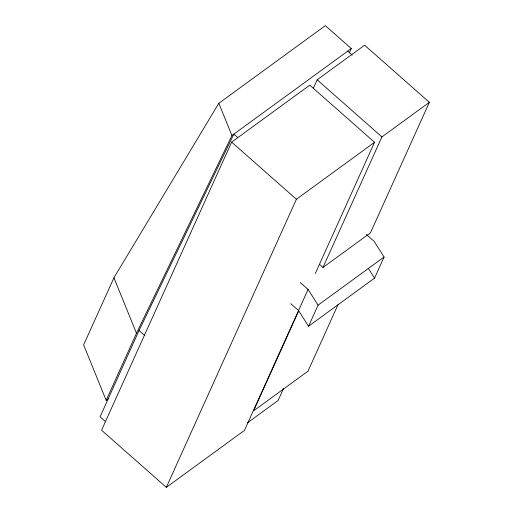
<?xml version="1.0" encoding="UTF-8"?>
<svg xmlns="http://www.w3.org/2000/svg" width="513" height="513" viewBox="0 0 513 513"><rect width="100%" height="100%" fill="white"/><g stroke="black" fill="none" stroke-linecap="round" stroke-linejoin="round"><path stroke-width="0.77" d="M349.302 52.922L351.277 48.543L325.325 25.65L218.82 103.293L113.931 277.764L83.625 344.883L106.178 400.339L108.705 398.498M106.178 400.339L136.49 333.213L231.934 135.541L351.277 48.543M237.775 137.599L233.832 134.117L139.049 330.5L100.067 416.845L105.704 421.814M315.271 273.576L374.548 142.287L309.788 85.164L231.639 142.127L101.561 430.221L166.327 487.35L244.47 430.381L308.082 289.422L300.317 282.567M313.206 88.537L317.162 79.791L364.608 45.195L429.375 102.324L370.431 232.864L322.978 267.459L319.381 264.285M166.327 487.35L296.405 199.256L374.548 142.287M298.778 310.769L253.595 410.836L307.98 371.194L337.99 304.722M322.978 267.459L381.922 136.913L429.375 102.324M290.781 303.69L298.547 310.538L308.531 326.262L318.066 305.145L384.077 257.019L374.092 241.296L366.327 234.447M283.586 388.379L278.136 400.454L247.516 422.776M308.531 326.262L374.541 278.142L384.077 257.019M347.699 51.114L352.207 55.09M317.162 79.791L381.922 136.913M231.639 142.127L296.405 199.256M139.049 330.5L144.685 335.476M368.302 268.312L374.541 278.142M308.082 289.422L318.066 305.145M218.82 103.293L231.934 135.541M113.931 277.764L136.49 333.213"/></g></svg>
